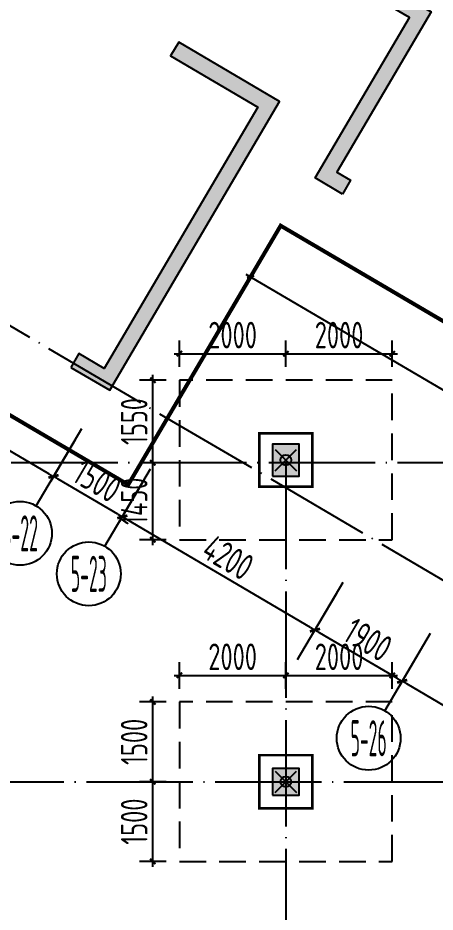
# Model space of a CAD drawing. Extents: x -57409 to 252654, y -8259 to 229119.
# Drawn here: x 66943 to 74782, y 132811 to 149628 of the extents above; entities that cross this region are included whole.
import ezdxf
from ezdxf.enums import TextEntityAlignment as Align

# ---------------------------------------------------------------- set-up
doc = ezdxf.new("R2010")
doc.units = 0
doc.header["$LTSCALE"] = 100
doc.header["$PDMODE"] = 35
doc.header["$PDSIZE"] = 200
doc.linetypes.add('DASHED', pattern=[0.75, 0.5, -0.25])
doc.linetypes.add('DOTE', pattern=[2.42, 2, -0.2, 0.02, -0.2])
doc.layers.get('0').update_dxf_attribs({"linetype": 'CONTINUOUS'})
doc.layers.get('Defpoints').update_dxf_attribs({"linetype": 'CONTINUOUS'})
for name, color, linetype in [('B-TEXT', 3, 'CONTINUOUS'), ('codim', 7, 'CONTINUOUS'), ('COLU', 7, 'CONTINUOUS'), ('CT', 2, 'CONTINUOUS'), ('dote', 253, 'DOTE'), ('h填实-主楼', 254, 'CONTINUOUS'), ('h填实-柱墙', 254, 'CONTINUOUS'), ('wall-主楼', 2, 'CONTINUOUS'), ('Z-AXIS', 3, 'CONTINUOUS'), ('z柱下板带', 140, 'CONTINUOUS')]:
    doc.layers.add(name, color=color, linetype=linetype)
doc.layers.add('重心计算', color=7, linetype='CONTINUOUS', plot=False)
doc.styles.add('_TCH_AXIS', font='tssdeng.shx', dxfattribs={"width": 0.7, "bigfont": 'tssdchn.shx'})
doc.styles.add('COMPLEX', font='tssdeng.shx', dxfattribs={"width": 0.7, "bigfont": 'tssdchn.shx'})
doc.styles.add('Jgcad-DIM', font='tssdeng.shx', dxfattribs={"width": 0.7, "bigfont": 'tssdchn.shx'})
doc.styles.add('TSSD_Dimension', font='tssdeng.shx', dxfattribs={"width": 0.7})
doc.dimstyles.new('TSSD_100_100$0', dxfattribs={"dimtxt": 300, "dimasz": 100, "dimexe": 100, "dimexo": 250, "dimgap": 100, "dimtad": 1, "dimdec": 0, "dimzin": 0, "dimdsep": 46, "dimtxsty": 'TSSD_Dimension', "dimblk": '_tsdbk', "dimblk1": '_tsdbk', "dimblk2": '_tsdbk', "dimsah": 1, "dimcen": 0, "dimdle": 100, "dimclrt": 7, "dimadec": 0, "dimazin": 0, "dimtfac": 1, "dimtdec": 0, "dimtix": 1, "dimtmove": 2, "dimatfit": 3, "dimldrblk": '_tsdbk', "dimfxl": 1, "dimtolj": 1, "dimtzin": 0, "dimarcsym": 0})

# ---------------------------------------------------------------- blocks, each defined once
blk = doc.blocks.new('_tsdbk')
blk.add_line((-1, 0), (0, 0))
at = {"const_width": 0.5}
blk.add_lwpolyline([(-0.7, -0.7), (0.7, 0.7)], dxfattribs=at)
blk = doc.blocks.new('*D392')
at = {"layer": 'Defpoints', "color": 0}
for p in [(65298, 143580), (64767, 142677), (68143, 141908)]:
    blk.add_point(p, dxfattribs=at)
at = {"layer": 'Z-AXIS', "color": 0, "lineweight": -2}
for p, q in [((65171, 143365), (64716, 142591)), ((67526, 141055), (64853, 142626)), ((68016, 141692), (67561, 140918))]:
    blk.add_line(p, q, dxfattribs=at)
at = {"layer": 'Z-AXIS', "color": 0, "lineweight": -2, "xscale": 100, "yscale": 100, "zscale": 100}
for p, rotation in [((64767, 142677), 149.5453717284223), ((67612, 141005), 329.5453717284223)]:
    blk.add_blockref('_tsdbk', p, dxfattribs=dict(at, rotation=rotation))
at = {"layer": 'Z-AXIS', "color": 7, "insert": (66141, 141463), "char_height": 500, "attachment_point": 5, "rotation": 329.5454, "style": 'TSSD_Dimension'}
blk.add_mtext('\\A1;3300', dxfattribs=at)
blk = doc.blocks.new('*D393')
at = {"layer": 'Defpoints', "color": 0}
for p in [(68143, 141908), (69436, 141147), (67612, 141005)]:
    blk.add_point(p, dxfattribs=at)
at = {"layer": 'Z-AXIS', "color": 0, "lineweight": -2}
for p, q in [((68016, 141692), (67561, 140918)), ((68819, 140295), (67698, 140954)), ((69309, 140932), (68854, 140158))]:
    blk.add_line(p, q, dxfattribs=at)
at = {"layer": 'Z-AXIS', "color": 0, "lineweight": -2, "xscale": 100, "yscale": 100, "zscale": 100}
for p, rotation in [((67612, 141005), 149.5453717284223), ((68905, 140244), 329.5453717284223)]:
    blk.add_blockref('_tsdbk', p, dxfattribs=dict(at, rotation=rotation))
at = {"layer": 'Z-AXIS', "color": 7, "insert": (68436, 140926), "char_height": 500, "attachment_point": 5, "rotation": 329.5454, "style": 'TSSD_Dimension'}
blk.add_mtext('\\A1;1500', dxfattribs=at)
blk = doc.blocks.new('*D394')
at = {"layer": 'Defpoints', "color": 0}
for p in [(69436, 141147), (68905, 140244), (73056, 139019)]:
    blk.add_point(p, dxfattribs=at)
at = {"layer": 'Z-AXIS', "color": 0, "lineweight": -2}
for p, q in [((69309, 140932), (68854, 140158)), ((72439, 138166), (68991, 140194)), ((72930, 138803), (72475, 138029))]:
    blk.add_line(p, q, dxfattribs=at)
at = {"layer": 'Z-AXIS', "color": 0, "lineweight": -2, "xscale": 100, "yscale": 100, "zscale": 100}
for p, rotation in [((68905, 140244), 149.5453717284223), ((72525, 138115), 329.5453717284223)]:
    blk.add_blockref('_tsdbk', p, dxfattribs=dict(at, rotation=rotation))
at = {"layer": 'Z-AXIS', "color": 7, "insert": (70892, 139482), "char_height": 500, "attachment_point": 5, "rotation": 329.5454, "style": 'TSSD_Dimension'}
blk.add_mtext('\\A1;4200', dxfattribs=at)
blk = doc.blocks.new('*D395')
at = {"layer": 'Defpoints', "color": 0}
for p in [(73056, 139019), (72525, 138115), (74694, 138056)]:
    blk.add_point(p, dxfattribs=at)
at = {"layer": 'Z-AXIS', "color": 0, "lineweight": -2}
for p, q in [((72930, 138803), (72475, 138029)), ((74077, 137203), (72612, 138065)), ((74567, 137840), (74113, 137066))]:
    blk.add_line(p, q, dxfattribs=at)
at = {"layer": 'Z-AXIS', "color": 0, "lineweight": -2, "xscale": 100, "yscale": 100, "zscale": 100}
for p, rotation in [((72525, 138115), 149.5453717284223), ((74163, 137152), 329.5453717284223)]:
    blk.add_blockref('_tsdbk', p, dxfattribs=dict(at, rotation=rotation))
at = {"layer": 'Z-AXIS', "color": 7, "insert": (73522, 137936), "char_height": 500, "attachment_point": 5, "rotation": 329.5454, "style": 'TSSD_Dimension'}
blk.add_mtext('\\A1;1900', dxfattribs=at)
blk = doc.blocks.new('*D396')
at = {"layer": 'Defpoints', "color": 0}
for p in [(74694, 138056), (74163, 137152), (77711, 136282)]:
    blk.add_point(p, dxfattribs=at)
at = {"layer": 'Z-AXIS', "color": 0, "lineweight": -2}
for p, q in [((74567, 137840), (74113, 137066)), ((77094, 135429), (74249, 137102)), ((77585, 136066), (77130, 135292))]:
    blk.add_line(p, q, dxfattribs=at)
at = {"layer": 'Z-AXIS', "color": 0, "lineweight": -2, "xscale": 100, "yscale": 100, "zscale": 100}
for p, rotation in [((74163, 137152), 149.5453717284223), ((77180, 135378), 329.5453717284223)]:
    blk.add_blockref('_tsdbk', p, dxfattribs=dict(at, rotation=rotation))
at = {"layer": 'Z-AXIS', "color": 7, "insert": (75849, 136567), "char_height": 500, "attachment_point": 5, "rotation": 329.5454, "style": 'TSSD_Dimension'}
blk.add_mtext('\\A1;3500', dxfattribs=at)
blk = doc.blocks.new('_AXISO')
blk.add_circle((0, 0), 0.5)
at = {"layer": 'B-TEXT', "style": 'COMPLEX', "width": 1.450893}
blk.add_attdef('A', text='', height=0.56, dxfattribs=at).set_placement((0.249375, -0.28), (0.749375, -0.28), align=Align.FIT)
blk = doc.blocks.new('_ArchTick')
at = {"color": 0, "linetype": 'ByBlock', "const_width": 0.4}
blk.add_lwpolyline([(-0.5, -0.5), (0.5, 0.5)], dxfattribs=at)
blk = doc.blocks.new('*D1769')
at = {"layer": 'codim', "color": 7, "lineweight": -2}
for p, q in [((69728, 135263), (69228, 135263)), ((69728, 133763), (69228, 133763))]:
    blk.add_line(p, q, dxfattribs=at)
at = {"layer": 'codim', "color": 0, "lineweight": -2}
blk.add_line((69478, 133663), (69478, 135363), dxfattribs=at)
at = {"layer": 'Defpoints', "color": 0}
for p in [(69478, 135263), (69978, 135263), (69978, 133763)]:
    blk.add_point(p, dxfattribs=at)
at = {"layer": 'codim', "color": 0, "lineweight": -2, "xscale": 100, "yscale": 100, "zscale": 100}
for p, rotation in [((69478, 135263), 90), ((69478, 133763), 270)]:
    blk.add_blockref('_ArchTick', p, dxfattribs=dict(at, rotation=rotation))
at = {"layer": 'codim', "color": 1, "insert": (69128, 134513), "char_height": 500, "attachment_point": 5, "rotation": 90, "style": 'Jgcad-DIM'}
blk.add_mtext('\\A1;1500', dxfattribs=at)
blk = doc.blocks.new('*D1770')
at = {"layer": 'codim', "color": 7, "lineweight": -2}
for p, q in [((69728, 136763), (69228, 136763)), ((69728, 135263), (69228, 135263))]:
    blk.add_line(p, q, dxfattribs=at)
at = {"layer": 'codim', "color": 0, "lineweight": -2}
blk.add_line((69478, 135163), (69478, 136863), dxfattribs=at)
at = {"layer": 'Defpoints', "color": 0}
for p in [(69478, 136763), (69978, 136763), (69978, 135263)]:
    blk.add_point(p, dxfattribs=at)
at = {"layer": 'codim', "color": 0, "lineweight": -2, "xscale": 100, "yscale": 100, "zscale": 100}
for p, rotation in [((69478, 136763), 90), ((69478, 135263), 270)]:
    blk.add_blockref('_ArchTick', p, dxfattribs=dict(at, rotation=rotation))
at = {"layer": 'codim', "color": 1, "insert": (69128, 136013), "char_height": 500, "attachment_point": 5, "rotation": 90, "style": 'Jgcad-DIM'}
blk.add_mtext('\\A1;1500', dxfattribs=at)
blk = doc.blocks.new('*D1771')
at = {"layer": 'codim', "color": 7, "lineweight": -2}
for p, q in [((69978, 137013), (69978, 137513)), ((71978, 137013), (71978, 137513))]:
    blk.add_line(p, q, dxfattribs=at)
at = {"layer": 'codim', "color": 0, "lineweight": -2}
blk.add_line((69878, 137263), (72078, 137263), dxfattribs=at)
at = {"layer": 'Defpoints', "color": 0}
for p in [(71978, 137263), (69978, 136763), (71978, 136763)]:
    blk.add_point(p, dxfattribs=at)
at = {"layer": 'codim', "color": 0, "lineweight": -2, "xscale": 100, "yscale": 100, "zscale": 100, "rotation": 180}
blk.add_blockref('_ArchTick', (69978, 137263), dxfattribs=at)
at = {"layer": 'codim', "color": 0, "lineweight": -2, "xscale": 100, "yscale": 100, "zscale": 100}
blk.add_blockref('_ArchTick', (71978, 137263), dxfattribs=at)
at = {"layer": 'codim', "color": 1, "insert": (70978, 137613), "char_height": 500, "attachment_point": 5, "style": 'Jgcad-DIM'}
blk.add_mtext('\\A1;2000', dxfattribs=at)
blk = doc.blocks.new('*D1772')
at = {"layer": 'codim', "color": 7, "lineweight": -2}
for p, q in [((71978, 137013), (71978, 137513)), ((73978, 137013), (73978, 137513))]:
    blk.add_line(p, q, dxfattribs=at)
at = {"layer": 'codim', "color": 0, "lineweight": -2}
blk.add_line((71878, 137263), (74078, 137263), dxfattribs=at)
at = {"layer": 'Defpoints', "color": 0}
for p in [(73978, 137263), (71978, 136763), (73978, 136763)]:
    blk.add_point(p, dxfattribs=at)
at = {"layer": 'codim', "color": 0, "lineweight": -2, "xscale": 100, "yscale": 100, "zscale": 100, "rotation": 180}
blk.add_blockref('_ArchTick', (71978, 137263), dxfattribs=at)
at = {"layer": 'codim', "color": 0, "lineweight": -2, "xscale": 100, "yscale": 100, "zscale": 100}
blk.add_blockref('_ArchTick', (73978, 137263), dxfattribs=at)
at = {"layer": 'codim', "color": 1, "insert": (72978, 137613), "char_height": 500, "attachment_point": 5, "style": 'Jgcad-DIM'}
blk.add_mtext('\\A1;2000', dxfattribs=at)
blk = doc.blocks.new('*D1731')
at = {"layer": 'codim', "color": 0, "lineweight": -2}
blk.add_line((69478, 139713), (69478, 141363), dxfattribs=at)
at = {"layer": 'codim', "color": 7, "lineweight": -2}
for p, q in [((69728, 141263), (69228, 141263)), ((69728, 139813), (69228, 139813))]:
    blk.add_line(p, q, dxfattribs=at)
at = {"layer": 'Defpoints', "color": 0}
for p in [(69478, 141263), (69978, 141263), (69978, 139813)]:
    blk.add_point(p, dxfattribs=at)
at = {"layer": 'codim', "color": 0, "lineweight": -2, "xscale": 100, "yscale": 100, "zscale": 100}
for p, rotation in [((69478, 141263), 90), ((69478, 139813), 270)]:
    blk.add_blockref('_ArchTick', p, dxfattribs=dict(at, rotation=rotation))
at = {"layer": 'codim', "color": 1, "insert": (69128, 140538), "char_height": 500, "attachment_point": 5, "rotation": 90, "style": 'Jgcad-DIM'}
blk.add_mtext('\\A1;1450', dxfattribs=at)
blk = doc.blocks.new('*D1732')
at = {"layer": 'codim', "color": 7, "lineweight": -2}
for p, q in [((69728, 142813), (69228, 142813)), ((69728, 141263), (69228, 141263))]:
    blk.add_line(p, q, dxfattribs=at)
at = {"layer": 'codim', "color": 0, "lineweight": -2}
blk.add_line((69478, 141163), (69478, 142913), dxfattribs=at)
at = {"layer": 'Defpoints', "color": 0}
for p in [(69478, 142813), (69978, 142813), (69978, 141263)]:
    blk.add_point(p, dxfattribs=at)
at = {"layer": 'codim', "color": 0, "lineweight": -2, "xscale": 100, "yscale": 100, "zscale": 100}
for p, rotation in [((69478, 142813), 90), ((69478, 141263), 270)]:
    blk.add_blockref('_ArchTick', p, dxfattribs=dict(at, rotation=rotation))
at = {"layer": 'codim', "color": 1, "insert": (69128, 142038), "char_height": 500, "attachment_point": 5, "rotation": 90, "style": 'Jgcad-DIM'}
blk.add_mtext('\\A1;1550', dxfattribs=at)
blk = doc.blocks.new('*D1733')
at = {"layer": 'codim', "color": 7, "lineweight": -2}
for p, q in [((69978, 143063), (69978, 143563)), ((71978, 143063), (71978, 143563))]:
    blk.add_line(p, q, dxfattribs=at)
at = {"layer": 'codim', "color": 0, "lineweight": -2}
blk.add_line((69878, 143313), (72078, 143313), dxfattribs=at)
at = {"layer": 'Defpoints', "color": 0}
for p in [(71978, 143313), (69978, 142813), (71978, 142813)]:
    blk.add_point(p, dxfattribs=at)
at = {"layer": 'codim', "color": 0, "lineweight": -2, "xscale": 100, "yscale": 100, "zscale": 100, "rotation": 180}
blk.add_blockref('_ArchTick', (69978, 143313), dxfattribs=at)
at = {"layer": 'codim', "color": 0, "lineweight": -2, "xscale": 100, "yscale": 100, "zscale": 100}
blk.add_blockref('_ArchTick', (71978, 143313), dxfattribs=at)
at = {"layer": 'codim', "color": 1, "insert": (70978, 143663), "char_height": 500, "attachment_point": 5, "style": 'Jgcad-DIM'}
blk.add_mtext('\\A1;2000', dxfattribs=at)
blk = doc.blocks.new('*D1734')
at = {"layer": 'codim', "color": 7, "lineweight": -2}
for p, q in [((71978, 143063), (71978, 143563)), ((73978, 143063), (73978, 143563))]:
    blk.add_line(p, q, dxfattribs=at)
at = {"layer": 'codim', "color": 0, "lineweight": -2}
blk.add_line((71878, 143313), (74078, 143313), dxfattribs=at)
at = {"layer": 'Defpoints', "color": 0}
for p in [(73978, 143313), (71978, 142813), (73978, 142813)]:
    blk.add_point(p, dxfattribs=at)
at = {"layer": 'codim', "color": 0, "lineweight": -2, "xscale": 100, "yscale": 100, "zscale": 100, "rotation": 180}
blk.add_blockref('_ArchTick', (71978, 143313), dxfattribs=at)
at = {"layer": 'codim', "color": 0, "lineweight": -2, "xscale": 100, "yscale": 100, "zscale": 100}
blk.add_blockref('_ArchTick', (73978, 143313), dxfattribs=at)
at = {"layer": 'codim', "color": 1, "insert": (72978, 143663), "char_height": 500, "attachment_point": 5, "style": 'Jgcad-DIM'}
blk.add_mtext('\\A1;2000', dxfattribs=at)
blk = doc.blocks.new('*D2954')
at = {"layer": 'codim', "color": 7, "lineweight": -2}
for p, q in [((71753, 145505), (71188, 144544)), ((81322, 139879), (80752, 138911))]:
    blk.add_line(p, q, dxfattribs=at)
at = {"layer": 'codim', "color": 0, "lineweight": -2}
blk.add_line((71228, 144811), (80965, 139075), dxfattribs=at)
at = {"layer": 'Defpoints', "color": 0}
for p in [(71880, 145720), (81449, 140094), (80879, 139126)]:
    blk.add_point(p, dxfattribs=at)
at = {"layer": 'codim', "color": 0, "lineweight": -2, "xscale": 100, "yscale": 100, "zscale": 100}
for p, rotation in [((71314, 144760), 149.5), ((80879, 139126), 329.5)]:
    blk.add_blockref('_ArchTick', p, dxfattribs=dict(at, rotation=rotation))
at = {"layer": 'codim', "color": 1, "insert": (76274, 142245), "char_height": 500, "attachment_point": 5, "rotation": 329.5, "style": 'Jgcad-DIM'}
blk.add_mtext('\\A1;\\A1;附加范围', dxfattribs=at)

msp = doc.modelspace()

# ---------------------------------------------------------------- hatches: boundary and pattern name
at = {"layer": 'h填实-主楼'}
for points in [[(73043.1, 146316.3), (72525.9, 146620.5), (74299.9, 149637.6), (73093, 150347.2), (73245.1, 150605.8), (74710.5, 149744.1), (72936.5, 146727), (73195.2, 146574.9)], [(67935.5, 143055.2), (68668.2, 142624.4), (71861.4, 148055.2), (69964.9, 149170.3), (69812.9, 148911.7), (71450.7, 147948.6), (68561.7, 143035.1), (68087.5, 143313.8)]]:
    msp.add_hatch(color=256, dxfattribs=at).paths.add_polyline_path(points)
at = {"layer": 'h填实-柱墙'}
for points in [[(71727.6, 141012.7), (72227.6, 141012.7), (72227.6, 141612.7), (71727.6, 141612.7)], [(71727.6, 135012.7), (72227.6, 135012.7), (72227.6, 135512.7), (71727.6, 135512.7)]]:
    msp.add_hatch(color=256, dxfattribs=at).paths.add_polyline_path(points)

# ---------------------------------------------------------------- linework, layer by layer
at = {"layer": 'COLU'}
for points in [[(71727.6, 141012.7), (72227.6, 141012.7), (72227.6, 141612.7), (71727.6, 141612.7)], [(71727.6, 135012.7), (72227.6, 135012.7), (72227.6, 135512.7), (71727.6, 135512.7)]]:
    msp.add_lwpolyline(points, close=True, dxfattribs=at)
at = {"layer": 'CT', "const_width": 75}
msp.add_lwpolyline([(81811.6, 151365.2), (82571.9, 152658.3), (84656, 151432.9), (85340.8, 151610.5), (86591.1, 150875.4), (85552, 147668.9), (85547.1, 147660.7), (86238.7, 147254.1), (83957.8, 143375), (83043.4, 142806.3), (81448.7, 140094.1), (71880.1, 145720.2), (69016.4, 140849.7), (64189.3, 143688.5), (64518.5, 144248.4), (57449.8, 148404.6), (57120.6, 147844.7), (52810.2, 150378.6), (55902.1, 155637), (47109.3, 160806.9)], dxfattribs=at)
at = {"layer": 'CT', "color": 1, "const_width": 75}
msp.add_lwpolyline([(81811.6, 151365.2), (82571.9, 152658.3), (84640.4, 151442), (85325.2, 151619.7), (86618.7, 150859.2), (85553.7, 147667.9), (85548.9, 147659.7), (86238.7, 147254.1), (83957.8, 143375), (83045.4, 142809.7), (81448.7, 140094.1), (71880.2, 145720.2), (69016.4, 140849.7), (64447.9, 143536.4), (64777.1, 144096.4), (57708.5, 148252.6), (57379.2, 147692.6), (52810.2, 150378.6), (55902, 155637), (47109.3, 160806.9)], dxfattribs=at)
at = {"layer": 'CT', "const_width": 50}
for points in [[(71477.6, 140812.7), (72477.6, 140812.7), (72477.6, 141812.7), (71477.6, 141812.7)], [(71477.6, 134762.7), (72477.6, 134762.7), (72477.6, 135762.7), (71477.6, 135762.7)]]:
    msp.add_lwpolyline(points, close=True, dxfattribs=at)
at = {"layer": 'dote', "ltscale": 10}
for p, q in [((42487, 158130.5), (81542.7, 135166.6, 0)), ((88177.7, 141262.7), (46208.1, 141262.7)), ((71977.6, 141262.7), (71977.6, 101662.7)), ((46449, 135262.7), (159877.6, 135262.7))]:
    msp.add_line(p, q, dxfattribs=at)
at = {"layer": 'wall-主楼', "elevation": 0}
msp.add_lwpolyline([(73043.1, 146316.3), (72525.9, 146620.5), (74299.9, 149637.6), (73093, 150347.2), (73245.1, 150605.8), (74710.5, 149744.1), (72936.5, 146727), (73195.2, 146574.9)], close=True, dxfattribs=at)
at = {"layer": 'wall-主楼'}
msp.add_lwpolyline([(67935.5, 143055.2), (68668.2, 142624.4), (71861.4, 148055.2), (69964.9, 149170.3), (69812.9, 148911.7), (71450.7, 147948.6), (68561.7, 143035.1), (68087.5, 143313.8)], close=True, dxfattribs=at)
at = {"layer": 'Z-AXIS'}
for p, q in [((67286.2, 140450.8), (68142.7, 141907.6)), ((68579.2, 139690.5), (69435.8, 141147.3)), ((72199.7, 137561.7), (73056.3, 139018.5)), ((73837.6, 136598.7), (74694.2, 138055.5))]:
    msp.add_line(p, q, dxfattribs=at)
at = {"layer": 'z柱下板带', "linetype": 'DASHED', "ltscale": 10}
for points in [[(69977.6, 139812.7), (73977.6, 139812.7), (73977.6, 142812.7), (69977.6, 142812.7)], [(69977.6, 133762.7), (73977.6, 133762.7), (73977.6, 136762.7), (69977.6, 136762.7)]]:
    msp.add_lwpolyline(points, close=True, dxfattribs=at)
at = {"layer": '重心计算', "color": 5}
for p in [(71977.6, 141312.7), (71977.6, 141312.7), (71977.6, 135262.7), (71977.6, 135262.7)]:
    msp.add_point(p, dxfattribs=at)

# ---------------------------------------------------------------- block references
at = {"layer": 'Z-AXIS'}
ref = msp.add_blockref('_AXISO', (66982.1, 139933.6), dxfattribs=dict(at, xscale=1199.999999999998, yscale=1200, zscale=1200, rotation=359.9996457873818))
ref.add_attrib('A', '5-22', dxfattribs={"color": 7, "height": 678.82, "rotation": 359.99965, "style": '_TCH_AXIS', "width": 0.325}).set_placement((66642.6, 139594.2), (67321.5, 139594.2), align=Align.FIT)
ref = msp.add_blockref('_AXISO', (68275.1, 139173.3), dxfattribs=dict(at, xscale=1199.999999999998, yscale=1200, zscale=1200, rotation=359.9996457873818))
ref.add_attrib('A', '5-23', dxfattribs={"color": 7, "height": 678.82, "rotation": 359.99965, "style": '_TCH_AXIS', "width": 0.325}).set_placement((67935.7, 138833.9), (68614.5, 138833.9), align=Align.FIT)
ref = msp.add_blockref('_AXISO', (73533.5, 136081.5), dxfattribs=dict(at, xscale=1199.999999999998, yscale=1200, zscale=1200, rotation=359.9996457873818))
ref.add_attrib('A', '5-26', dxfattribs={"color": 7, "height": 678.82, "rotation": 359.99965, "style": '_TCH_AXIS', "width": 0.329114}).set_placement((73194.1, 135742.1), (73872.9, 135742.1), align=Align.FIT)

# ---------------------------------------------------------------- dimensions: what is measured, and where the dimension line sits
at = {"layer": 'codim'}
dim = msp.add_linear_dim(base=(80878.5, 139126.1), p1=(71880.1, 145720.2), p2=(81448.7, 140094.1), angle=149.5, text='\\A1;附加范围', dimstyle='TSSD_100_100$0', override={"dimtxt": 500, "dimexe": 250, "dimtxsty": 'Jgcad-DIM', "dimblk": 'ArchTick', "dimblk1": 'ArchTick', "dimblk2": 'ArchTick', "dimclre": 7, "dimclrt": 1, "dimadec": 3}, dxfattribs=at)
dim.commit()
dim.dimension.update_dxf_attribs({"geometry": '*D2954', "text_midpoint": (76274.1, 142244.5)})
for base, p1, p2, picture, middle in [((71977.6, 143312.7), (69977.6, 142812.7), (71977.6, 142812.7), '*D1733', (70977.6, 143662.7)), ((73977.6, 143312.7), (71977.6, 142812.7), (73977.6, 142812.7), '*D1734', (72977.6, 143662.7)), ((71977.6, 137262.7), (69977.6, 136762.7), (71977.6, 136762.7), '*D1771', (70977.6, 137612.7)), ((73977.6, 137262.7), (71977.6, 136762.7), (73977.6, 136762.7), '*D1772', (72977.6, 137612.7))]:
    dim = msp.add_linear_dim(base=base, p1=p1, p2=p2, dimstyle='TSSD_100_100$0', override={"dimtxt": 500, "dimexe": 250, "dimtxsty": 'Jgcad-DIM', "dimblk": 'ArchTick', "dimblk1": 'ArchTick', "dimblk2": 'ArchTick', "dimclre": 7, "dimclrt": 1, "dimadec": 3}, dxfattribs=at)
    dim.commit()
    dim.dimension.update_dxf_attribs({"geometry": picture, "text_midpoint": middle})
for base, p1, p2, picture, middle in [((69477.6, 142812.7), (69977.6, 141262.7), (69977.6, 142812.7), '*D1732', (69127.6, 142037.7)), ((69477.6, 141262.7), (69977.6, 139812.7), (69977.6, 141262.7), '*D1731', (69127.6, 140537.7)), ((69477.6, 136762.7), (69977.6, 135262.7), (69977.6, 136762.7), '*D1770', (69127.6, 136012.7)), ((69477.6, 135262.7), (69977.6, 133762.7), (69977.6, 135262.7), '*D1769', (69127.6, 134512.7))]:
    dim = msp.add_linear_dim(base=base, p1=p1, p2=p2, angle=90, dimstyle='TSSD_100_100$0', override={"dimtxt": 500, "dimexe": 250, "dimtxsty": 'Jgcad-DIM', "dimblk": 'ArchTick', "dimblk1": 'ArchTick', "dimblk2": 'ArchTick', "dimclre": 7, "dimclrt": 1, "dimadec": 3}, dxfattribs=at)
    dim.commit()
    dim.dimension.update_dxf_attribs({"geometry": picture, "text_midpoint": middle})
at = {"layer": 'Z-AXIS'}
dim = msp.add_linear_dim(base=(64767.1, 142677.2), p1=(68142.7, 141907.6), p2=(65298, 143580.2), angle=149.54537, dimstyle='TSSD_100_100$0', override={"dimtxt": 500}, dxfattribs=at)
dim.commit()
dim.dimension.update_dxf_attribs({"geometry": '*D392', "text_midpoint": (66141.3, 141463.1), "dimtype": 160})
for base, p1, p2, picture, middle in [((67611.8, 141004.6), (69435.8, 141147.3), (68142.7, 141907.6), '*D393', (68435.7, 140926.1)), ((68904.8, 140244.3), (73056.3, 139018.5), (69435.8, 141147.3), '*D394', (70892.5, 139481.6)), ((72525.3, 138115.5), (74694.2, 138055.5), (73056.3, 139018.5), '*D395', (73521.7, 137935.7)), ((74163.2, 137152.5), (77711.3, 136281.5), (74694.2, 138055.5), '*D396', (75849.2, 136567.2))]:
    dim = msp.add_linear_dim(base=base, p1=p1, p2=p2, angle=149.54537, dimstyle='TSSD_100_100$0', override={"dimtxt": 500}, dxfattribs=at)
    dim.commit()
    dim.dimension.update_dxf_attribs({"geometry": picture, "text_midpoint": middle})

doc.saveas('drawing.dxf')
